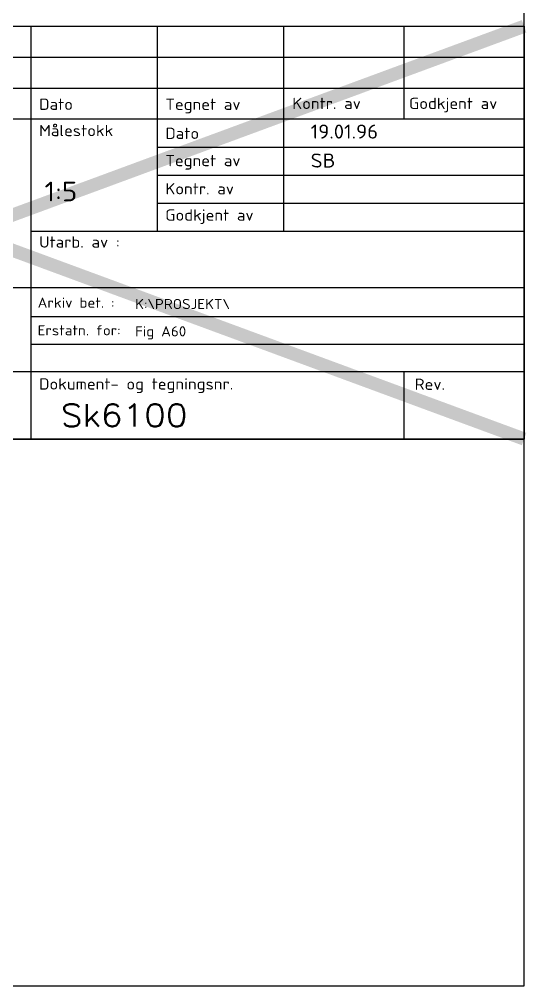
# Model space of a CAD drawing. Header units: metres. Extents: x 24 to 11324, y -6370 to 1435.
# Drawn here: x 1810.2 to 2004.4, y 0 to 366.8 of the extents above; entities that cross this region are included whole.
import ezdxf

# ---------------------------------------------------------------- set-up
doc = ezdxf.new("R2010")
doc.units = ezdxf.units.M
doc.layers.get('0').update_dxf_attribs({"linetype": 'CONTINUOUS'})
for name, color, linetype in [('ATTRIB', 7, 'CONTINUOUS'), ('DIM', 4, 'CONTINUOUS'), ('L25', 2, 'CONTINUOUS'), ('Skilt', 5, 'CONTINUOUS'), ('T140', 6, 'CONTINUOUS')]:
    doc.layers.add(name, color=color, linetype=linetype)
doc.layers.add('P-MV', color=6, linetype='CONTINUOUS', plot=False)
doc.styles.add('ISO', font='simplex', dxfattribs={"width": 0.8})
doc.styles.add('ISO18', font='ISO3098.SHX', dxfattribs={"width": 0.85, "height": 1.8})
doc.styles.add('ISO25', font='ISO3098.shx', dxfattribs={"height": 0.0025})
doc.styles.add('ISO35', font='ISO3098.shx', dxfattribs={"height": 3.5})
doc.styles.add('ISO50', font='ISO3098.shx', dxfattribs={"height": 5})

# ---------------------------------------------------------------- blocks, each defined once
blk = doc.blocks.new('A$C5A634891')
at = {"color": 2, "linetype": 'Continuous'}
for p, q in [((0, 62.43, 3000), (150.35, 62.43, 3000)), ((84.09, 48.42, 3000), (84.09, 62.43, 3000)), ((101.08, 31.43, 3000), (101.08, 62.43, 3000)), ((118.07, 31.43, 3000), (118.07, 62.43, 3000)), ((134.21, 48.42, 3000), (134.21, 62.43, 3000)), ((0, 57.76, 3000), (150.35, 57.76, 3000)), ((0, 53.09, 3000), (150.35, 53.09, 3000)), ((101.08, 44.17, 3000), (150.35, 44.17, 3000)), ((101.08, 39.92, 3000), (150.35, 39.92, 3000)), ((101.08, 35.68, 3000), (150.35, 35.68, 3000)), ((84.09, 31.43, 3000), (150.35, 31.43, 3000)), ((84.09, 22.93, 3000), (150.35, 22.93, 3000)), ((134.21, 0, 3000), (134.21, 10.19, 3000))]:
    blk.add_line(p, q, dxfattribs=at)
at = {"color": 5, "linetype": 'Continuous'}
for p, q in [((150.35, 62.43, 3000), (150.35, 0, 3000)), ((0, 48.42, 3000), (150.35, 48.42, 3000)), ((84.09, 0, 3000), (84.09, 48.42, 3000)), ((0, 0, 3000), (150.35, 0, 3000))]:
    blk.add_line(p, q, dxfattribs=at)
at = {"color": 7, "linetype": 'Continuous'}
for p, q in [((0, 22.93, 3000), (84.09, 22.93, 3000)), ((0, 10.19, 3000), (150.35, 10.19, 3000))]:
    blk.add_line(p, q, dxfattribs=at)
at = {"layer": 'L25', "extrusion": (-0.000292398, 8.29024e-16, 1)}
for p, q in [((84.09, 18.54, 3000), (150.35, 18.54, 3000.02)), ((84.09, 14.37, 3000), (150.35, 14.37, 3000.02))]:
    blk.add_line(p, q, dxfattribs=at)
at = {"color": 2, "style": 'ISO25'}
for s, height, p in [('Dato', 1.699, (85.17, 49.79, 3000)), ('Tegnet av', 1.699, (102.14, 49.78, 3000)), ('Kontr. av', 1.699, (119.18, 49.92, 3000)), ('Godkjent av', 1.6988, (134.88, 49.92, 3000)), ('Målestokk', 1.699, (85.16, 45.81, 3000)), ('Dato', 1.699, (102.13, 45.39, 3000)), ('Tegnet av', 1.699, (102.14, 41.27, 3000)), ('Kontr. av', 1.699, (102.13, 37.01, 3000)), ('Godkjent av', 1.6988, (102.12, 33.03, 3000)), ('Utarb. av :', 1.6988, (85.17, 28.95, 3000)), ('Dokument- og tegningsnr.', 1.6988, (85.16, 7.48, 3000)), ('Rev.', 1.699, (135.63, 7.43, 3000))]:
    blk.add_text(s, height=height, rotation=360, dxfattribs=at).set_placement(p)
at = {"color": 2, "linetype": 'Continuous'}
blk.add_attdef('TITTEL_5', (0.94, 21.1, 3000), '', height=1.02, rotation=360, dxfattribs=at)
at = {"layer": 'ATTRIB', "color": 4, "extrusion": (-0.000292398, 8.29024e-16, 1), "style": 'ISO18'}
for s, p in [('Arkiv bet. :', (85.84, 19.86, 2999.98)), ('Erstatn. for:', (85.84, 15.68, 2999.96))]:
    blk.add_text(s, height=1.5289, rotation=360, dxfattribs=at).set_placement(p)
at = {"layer": 'ATTRIB', "style": 'ISO25', "oblique": 0.9}
for tag, p in [('KONT_REV_2', (118.72, 58.94, 3000)), ('GODK_REV_2', (134.92, 58.94, 3000)), ('REV_2', (1.45, 58.52, 3000)), ('REV_2', (15.99, 58.52, 3000)), ('DATO_REV_2', (85.05, 58.52, 3000)), ('TEGN_REV_2', (101.47, 58.52, 3000)), ('REV_1', (1.45, 53.95, 3000)), ('REV_1', (15.99, 53.95, 3000)), ('DATO_REV_1', (85.05, 54.37, 3000)), ('TEGN_REV_1', (101.47, 54.37, 3000)), ('KONT_REV_1', (118.72, 54.37, 3000)), ('GODK_REV_1', (134.92, 54.37, 3000))]:
    blk.add_attdef(tag, p, '', height=2.12, rotation=360, dxfattribs=at)
at = {"layer": 'ATTRIB', "color": 2, "style": 'ISO25'}
for tag, p in [('DATO', (121.66, 45.44, 3000)), ('TEGNET_AV', (121.66, 41.06, 3000)), ('KONTROLLERT_AV', (121.66, 36.93, 3000)), ('GODKJENT_AV', (121.66, 32.79, 3000))]:
    blk.add_attdef(tag, p, '', height=2.12, rotation=360, dxfattribs=at)
at = {"layer": 'ATTRIB', "style": 'ISO35'}
for tag, p, height in [('TITTEL_1', (2.9, 42.08, 3000), 3.4), ('TITTEL_2', (2.9, 36.93, 3000), 3.4), ('MÅLEST.', (85.89, 35.95, 3000), 2.97), ('TITTEL_3', (2.9, 30.44, 3000), 2.97), ('TITTEL_4', (2.9, 25.29, 3000), 2.97), ('TITTEL_6', (2.9, 15.45, 3000), 2.97), ('TITTEL_7', (2.9, 11.46, 3000), 2.38)]:
    blk.add_attdef(tag, p, '', height=height, rotation=360, dxfattribs=at)
at = {"layer": 'ATTRIB', "color": 4, "style": 'ISO50'}
for tag, p in [('ARKIV_BETEGNELSE', (98.06, 19.66, 3000)), ('ERSTATNING_FOR', (98.06, 15.52, 3000))]:
    blk.add_attdef(tag, p, '', height=1.53, rotation=360, dxfattribs=at)
at = {"layer": 'ATTRIB', "color": 5, "style": 'ISO'}
for tag, p in [('DOK._OG_TEGN.NR.', (88.08, 1.9, 3000)), ('REV_NR.', (135.43, 1.9, 3000))]:
    blk.add_attdef(tag, p, '', height=3.4, rotation=360, dxfattribs=at)

msp = doc.modelspace()

# ---------------------------------------------------------------- linework, layer by layer
at = {"color": 5}
msp.add_line((2002, 207.5, 124.31), (1576.95, 207.5, 124.31), dxfattribs=at)
at = {"layer": 'DIM', "color": 1, "const_width": 5, "elevation": 8604.8}
for points in [[(1576.95, 364.16), (2001.95, 207.5)], [(2001.95, 364.16), (1577, 207.5)]]:
    msp.add_lwpolyline(points, dxfattribs=at)
at = {"layer": 'P-MV'}
msp.add_lwpolyline([(24.5, 0), (1577, 0), (1577, 207.5), (2002, 207.5), (2002, 1435), (24.5, 1435)], close=True, dxfattribs=at)
at = {"layer": 'T140'}
msp.add_lwpolyline([(24.5, 0), (2002, 0), (2002, 1435), (24.5, 1435)], close=True, dxfattribs=at)

# ---------------------------------------------------------------- block references
at = {"layer": 'Skilt'}
ref = msp.add_blockref('A$C5A634891', (1576.95, 207.5, 124.31), dxfattribs=dict(at, xscale=2.826829500004251, yscale=2.509292487357399, zscale=2.826829500004251))
ref.add_attrib('DATO', '19.01.96', (1920.86, 321.53, 8604.8), dxfattribs={"layer": 'ATTRIB', "color": 2, "height": 5.329, "rotation": 360, "style": 'ISO25', "width": 1.126544})
ref.add_attrib('TEGNET_AV', 'SB', (1920.86, 310.54, 8604.8), dxfattribs={"layer": 'ATTRIB', "color": 2, "height": 5.329, "rotation": 360, "style": 'ISO25', "width": 1.126544})
ref.add_attrib('DOK._OG_TEGN.NR.', 'Sk6100', (1825.93, 212.26, 8604.8), dxfattribs={"layer": 'ATTRIB', "color": 5, "height": 8.526, "rotation": 360, "style": 'ISO', "width": 1.126544})
ref.add_attrib('ARKIV_BETEGNELSE', 'K:\\PROSJEKT\\', (1854.13, 256.82, 8604.8), dxfattribs={"layer": 'ATTRIB', "color": 4, "height": 3.8365, "rotation": 360, "style": 'ISO50', "width": 1.126544})
ref.add_attrib('ERSTATNING_FOR', 'Fig A60', (1854.13, 246.45, 8604.8), dxfattribs={"layer": 'ATTRIB', "color": 4, "height": 3.837, "rotation": 360, "style": 'ISO50', "width": 1.126544})
ref.add_attrib('MÅLEST.', '1:5', (1819.74, 297.72, 8604.8), dxfattribs={"layer": 'ATTRIB', "height": 7.46, "rotation": 360, "style": 'ISO35', "width": 1.126544})

doc.saveas('drawing.dxf')
